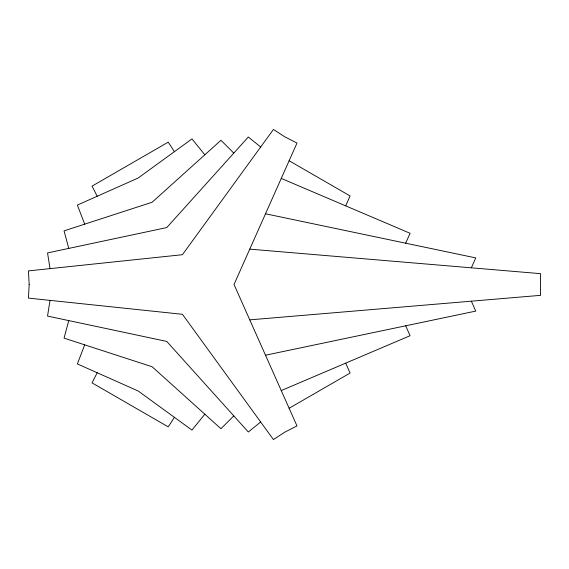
<?xml version="1.0" encoding="UTF-8"?>
<svg xmlns="http://www.w3.org/2000/svg" width="569" height="569" viewBox="0 0 569 569"><rect width="100%" height="100%" fill="white"/><g stroke="black" fill="none" stroke-linecap="round" stroke-linejoin="round"><path stroke-width="0.85" d="M50.029 300.375L47.54 316.079L166.76 341.421L248.319 431.999L260.673 421.992M68.764 320.589L64.062 338.135L152.136 366.756L220.957 428.72L233.802 415.875M84.696 344.842L77.37 363.925L138.146 390.981L191.966 430.086L204.833 414.204M345.675 205.857L350.084 195.942L289.123 160.743M405.676 243.198L410.085 233.29L281.257 178.424M471.345 267.821L475.762 257.906L265.51 213.78M97.192 372.752L92.036 382.866L168.232 426.857L174.413 417.333M289.123 408.258L350.084 373.058L345.675 363.143M281.257 390.576L410.085 335.71L405.676 325.802M265.51 355.22L475.762 311.094L471.345 301.179M249.77 319.856L540.55 295.347L540.55 273.653L249.77 249.144M260.673 147.008L248.319 137.001L166.76 227.579L47.54 252.921L50.029 268.625M233.802 153.125L220.957 140.28L152.136 202.244L64.062 230.865L68.764 248.411M204.833 154.796L191.966 138.914L138.146 178.019L77.37 205.075L84.696 224.158M174.413 151.667L168.232 142.143L92.036 186.134L97.192 196.248M29.161 284.5L28.45 298.106L182.429 314.294L273.426 439.545L284.856 432.127L296.997 425.939L234.023 284.5L296.997 143.061L284.856 136.873L273.426 129.455L182.429 254.706L28.45 270.894L29.161 284.5"/></g></svg>
